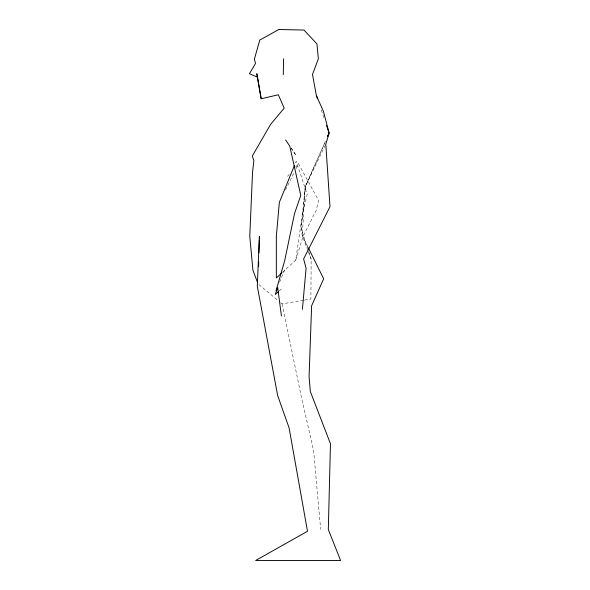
<?xml version="1.0" encoding="UTF-8"?>
<svg xmlns="http://www.w3.org/2000/svg" width="590" height="590" viewBox="0 0 590 590"><rect width="100%" height="100%" fill="white"/><g stroke="black" fill="none" stroke-linecap="round" stroke-linejoin="round"><path stroke-width="0.44" stroke-dasharray="2.95 2.21" d="M308.577 251.303L311.151 259.143L310.893 299.005L304.602 300.074M282.352 272.447L295.708 260.168L302.464 213.831L307.183 194.287L296.173 161.254L295.14 163.769M295.708 260.168L303.039 236.413L316.225 210.261L318.585 200.489L298.503 163.71L295.605 167.044M279.594 282.168L285.206 268.568M325.385 145.059L305.244 186.514L301.143 228.669L302.264 235.55L311.151 259.143M285.464 190.017L294.432 171.933M296.062 168.644L298.503 163.71M287.478 176.395L289.218 174.389M279.21 290.959L281.843 288.606M280.707 302.7L282.116 303.872L303.703 300.221M258.84 284.579L277.883 300.362M291.143 148.112L296.173 155.48L291.231 148.223M307.914 246.974L302.264 235.55L305.244 186.514L325.378 141.423L305.436 186.624L301.143 228.669L307.434 247.822M321.277 109.969L324.471 119.386M282.116 303.872L301.269 396.627L313.615 450.723L320.643 529.208"/><path stroke-width="0.89" d="M283.288 74.694L283.606 58.794M258.597 266.628L258.715 262.056M258.958 252.918L259.298 240.123M259.342 238.294L259.394 236.465L257.299 286.18L277.676 395.661L289.093 427.853L307.501 531.28L255.632 560.5L340.592 560.5L328.313 529.525L330.466 443.776L310.303 391.487L309.086 376.413L311.623 305.745L323.667 278.797L308.319 247.793M302.397 309.381L306.092 268.258L303.607 258.988L329.987 206.699L325.791 144.226L329.109 133.075L323.482 111.495L316.343 95.425L312.494 74.488L318.357 58.83L316.941 43.889L303.998 30.046L278.812 29.5L259.784 40.068L254.393 59.081L255.507 63.469L249.408 73.713L257.461 77.157L261.171 98.766L278.347 94.776L284.188 108.154L270.648 124.32L252.306 156.04L253.892 160.613L252.55 172.184L249.762 236.28L252.926 270.316L257.483 282.286M294.454 165.451L279.358 202.355L276.341 236.28L276.341 277.979L281.688 273.067M277.138 288.119L276.083 290.663L284.682 260.64L294.521 213.609L300.753 195.386L289.749 146.047L285.612 140M278.554 291.548L275.257 294.484L277.706 287.699L281.437 316.048M316.343 95.425L317.509 98.847M326.499 125.375L329.109 133.075M257.461 77.157L256.827 73.698L261.171 98.766M328.741 133.915L327.627 136.423L328.733 133.908"/></g></svg>
